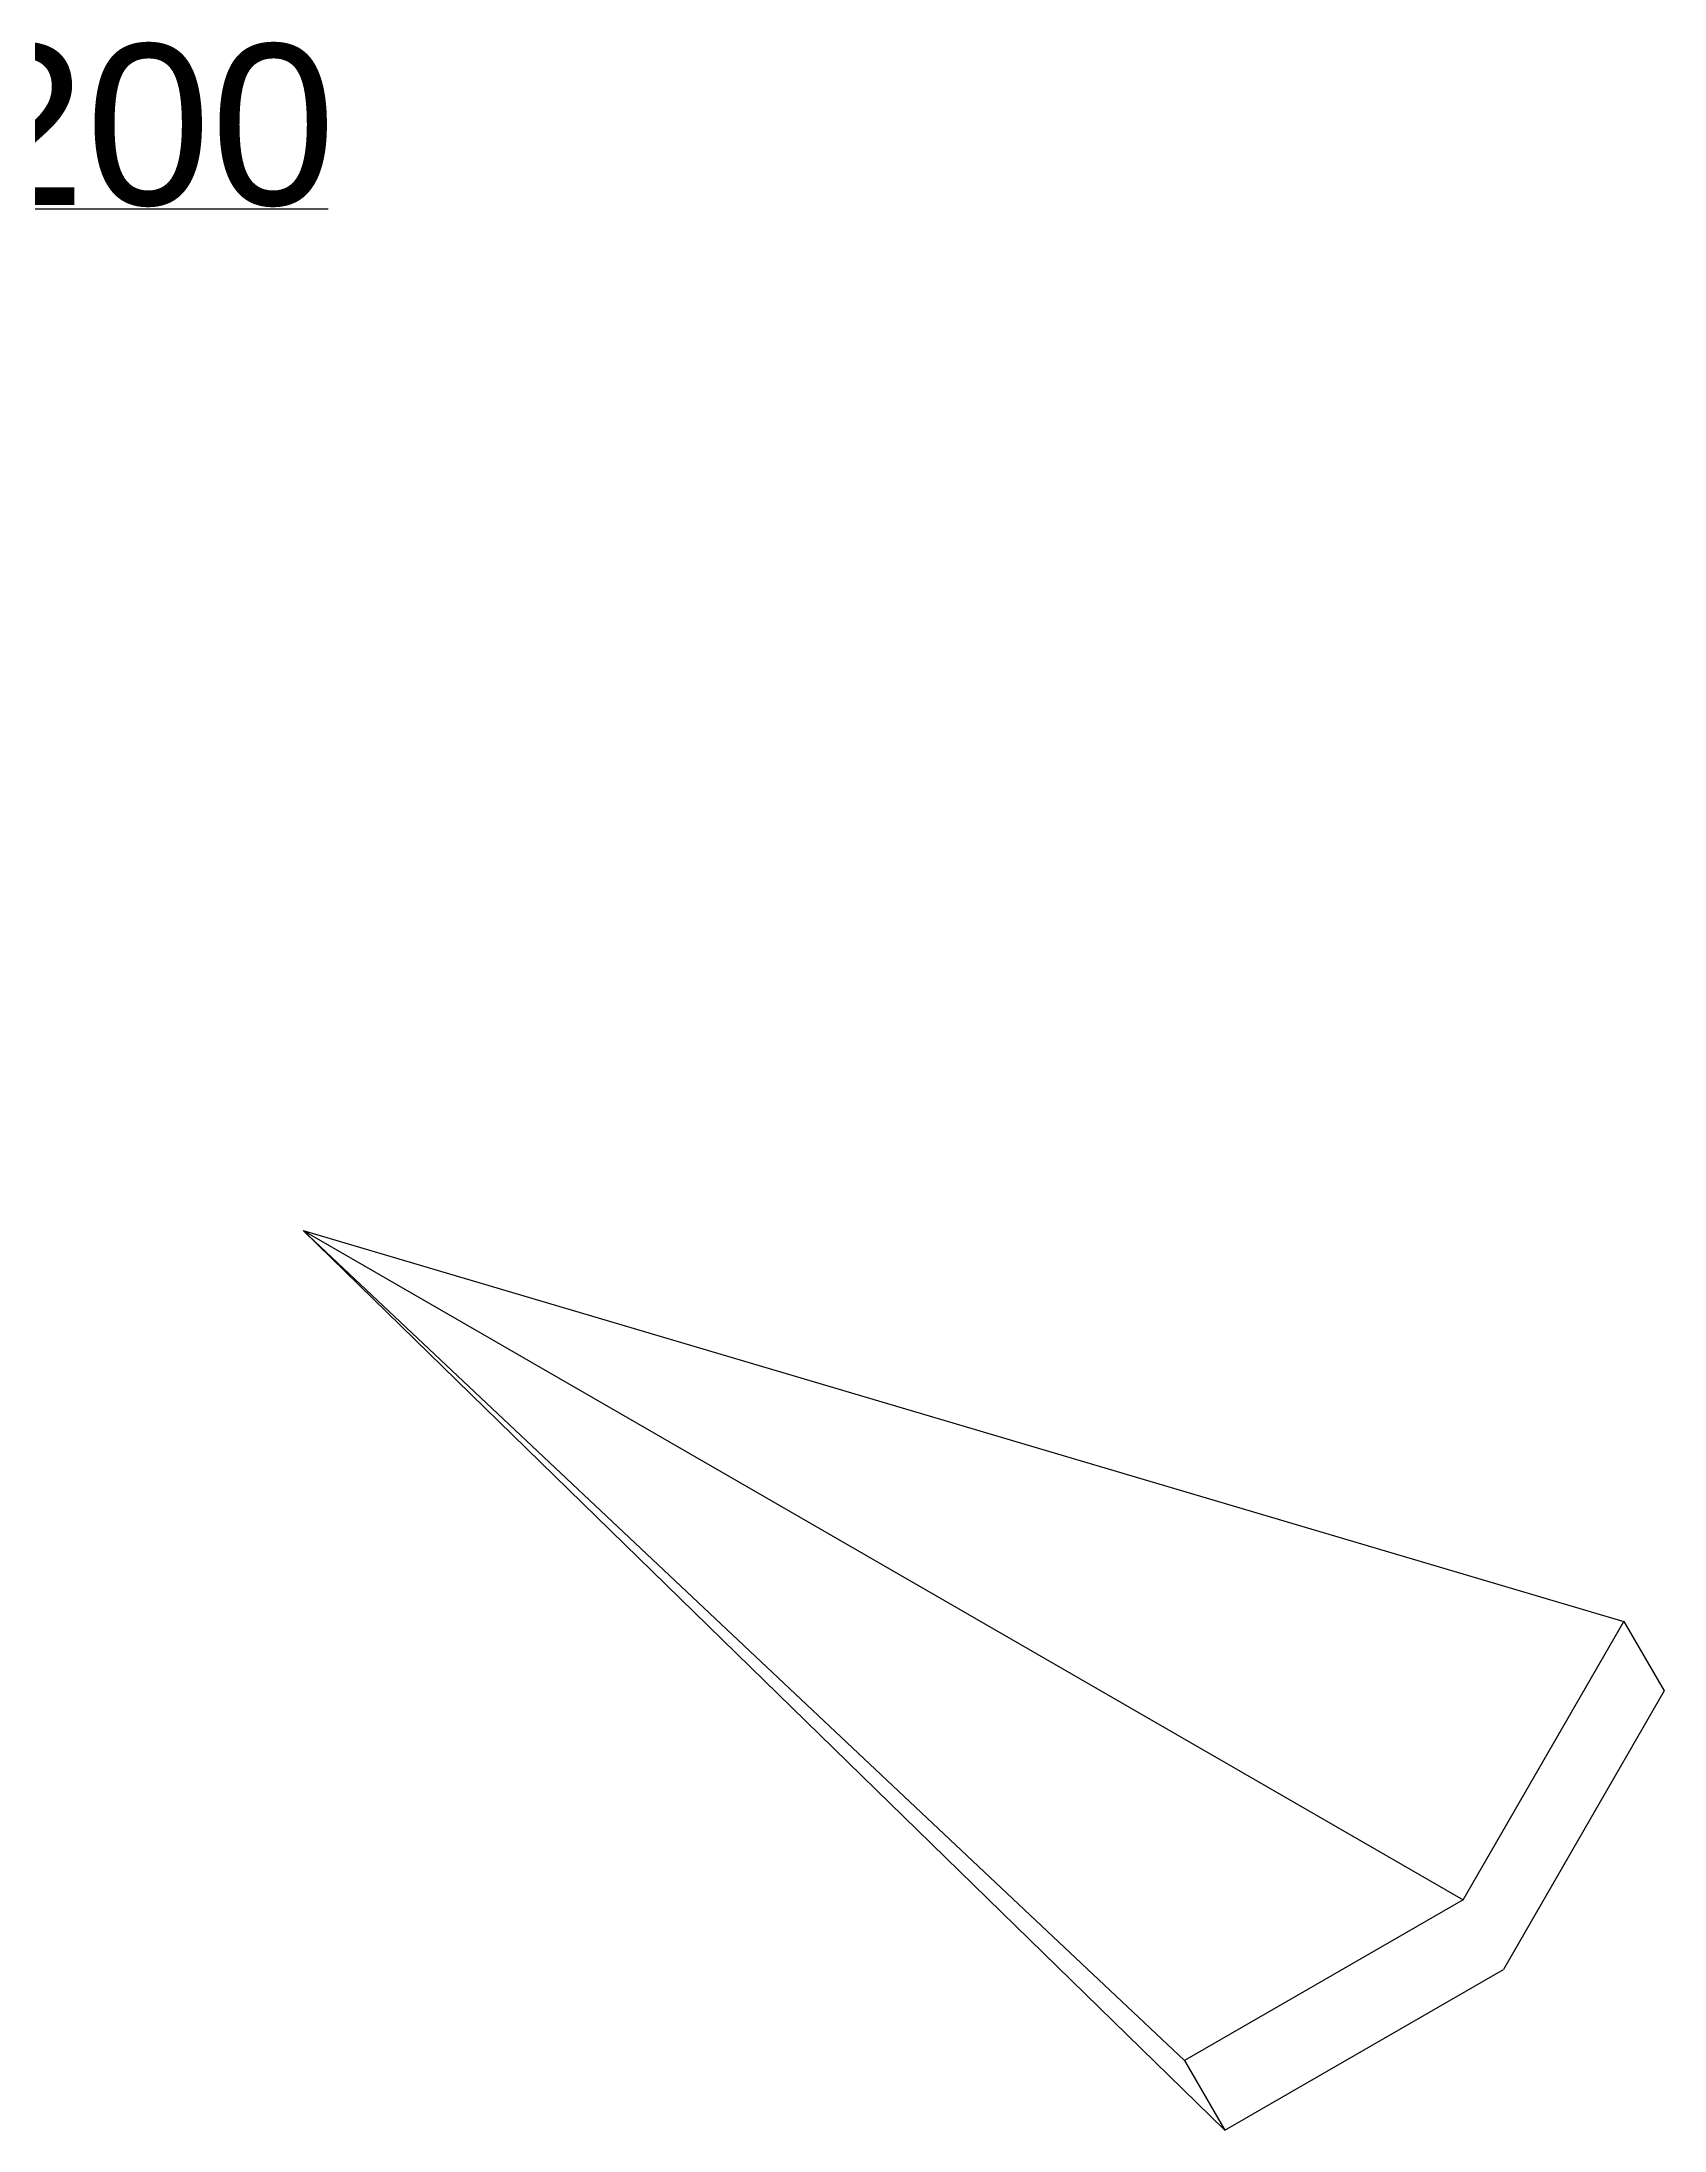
# Model space of a CAD drawing. Header units: millimetres. Extents: x -3079 to 6366, y 6362 to 11451.
# Drawn here: x -2070 to -1062, y 8782 to 10081 of the extents above; entities that cross this region are included whole.
import ezdxf

# ---------------------------------------------------------------- set-up
doc = ezdxf.new("R2010")
doc.units = ezdxf.units.MM
doc.layers.add('ТОнкие', color=7, linetype='Continuous', lineweight=25)
doc.styles.get("Standard").update_dxf_attribs({"font": 'arial.ttf'})
doc.dimstyles.new('ISO-25', dxfattribs={"dimtxt": 2.5, "dimasz": 2.5, "dimexe": 1.25, "dimexo": 0.625, "dimtad": 1, "dimtxsty": 'Standard', "dimcen": 2.5, "dimadec": 0, "dimazin": 0, "dimtfac": 1, "dimtmove": 0, "dimatfit": 3, "dimfxl": 1, "dimarcsym": 0})

# ---------------------------------------------------------------- blocks, each defined once
blk = doc.blocks.new('*D2')
at = {"layer": 'Defpoints', "color": 0, "transparency": 16777216}
for p in [(-2118.4, 9977.1), (-2318.4, 9941.1), (-2118.4, 9941.1)]:
    blk.add_point(p, dxfattribs=at)
at = {"layer": 'ТОнкие', "color": 0, "lineweight": -2, "transparency": 16777216}
for p, q in [((-2318.4, 9941.7), (-2318.4, 9978.4)), ((-2315.9, 9977.1), (-2120.9, 9977.1)), ((-2118.4, 9941.7), (-2118.4, 9978.4)), ((-2118.4, 9977.1), (-1892.3, 9977.1))]:
    blk.add_line(p, q, dxfattribs=at)
at = {"layer": 'ТОнкие', "color": 0, "transparency": 16777216}
for points in [[(-2315.9, 9977.5), (-2315.9, 9976.7), (-2318.4, 9977.1)], [(-2120.9, 9977.5), (-2120.9, 9976.7), (-2118.4, 9977.1)]]:
    blk.add_solid(points, dxfattribs=at)
at = {"layer": 'ТОнкие', "color": 0, "transparency": 16777216, "insert": (-2004.1, 10028.8), "char_height": 2.5, "attachment_point": 5}
blk.add_mtext('{\\H40x;200}', dxfattribs=at)

msp = doc.modelspace()

# ---------------------------------------------------------------- linework, layer by layer
at = {"layer": 'ТОнкие'}
for p, q in [((-1907.88, 9341.725), (-1359.897, 8825.347)), ((-1907.88, 9341.725), (-1086.692, 9098.552)), ((-1907.88, 9341.725), (-1334.897, 8782.046)), ((-1907.88, 9341.725), (-1186.692, 8925.347)), ((-1186.692, 8925.347), (-1086.692, 9098.552)), ((-1086.692, 9098.552), (-1061.692, 9055.251)), ((-1061.692, 9055.251), (-1161.692, 8882.046)), ((-1186.692, 8925.347), (-1359.897, 8825.347)), ((-1334.897, 8782.046), (-1161.692, 8882.046)), ((-1359.897, 8825.347), (-1334.897, 8782.046))]:
    msp.add_line(p, q, dxfattribs=at)

# ---------------------------------------------------------------- dimensions: what is measured, and where the dimension line sits
dim = msp.add_linear_dim(base=(-2118.365, 9977.118), p1=(-2318.365, 9941.053), p2=(-2118.365, 9941.053), text='{\\H40x;<>}', dimstyle='ISO-25', dxfattribs=at)
dim.commit()
dim.dimension.update_dxf_attribs({"geometry": '*D2', "text_midpoint": (-2004.087, 10028.801)})

doc.saveas('drawing.dxf')
